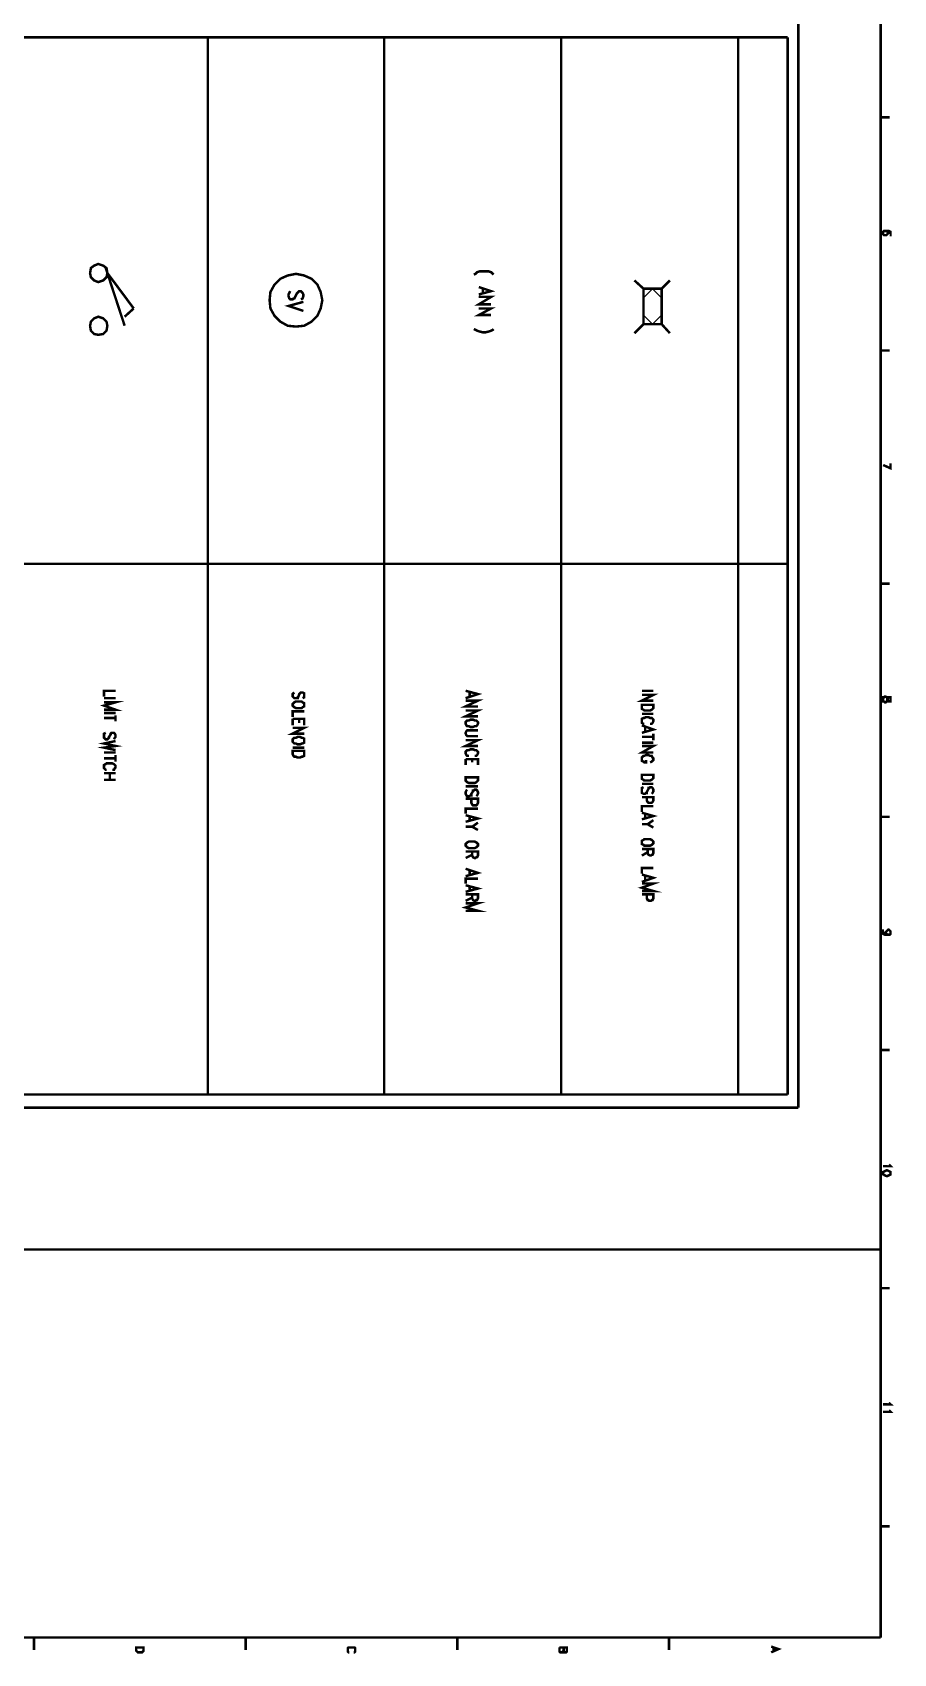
# Model space of a CAD drawing. Extents: x 0.7 to 7.6, y 0.2 to 11.5.
# Drawn here: x 4.11 to 7.59, y 0.21 to 6.77 of the extents above; entities that cross this region are included whole.
import ezdxf

# ---------------------------------------------------------------- set-up
doc = ezdxf.new("R2010")
doc.units = 0
doc.layers.get('0').update_dxf_attribs({"linetype": 'CONTINUOUS'})

msp = doc.modelspace()

# ---------------------------------------------------------------- linework, layer by layer
at = {"color": 0, "const_width": 0.009999}
for points in [[(7.53999, 0.276693), (7.53999, 11.1467)], [(7.20665, 2.41997), (7.20665, 10.7533)], [(7.16336, 6.75), (1.59668, 6.75)], [(4.81668, 6.75), (4.81668, 2.47331)], [(5.53, 6.75), (5.53, 2.47331)], [(6.24669, 6.75), (6.24669, 2.47331)], [(6.96332, 6.75), (6.96332, 2.47331)], [(7.16336, 6.75), (7.16336, 2.47331)], [(7.53999, 6.42665), (7.57667, 6.42665)], [(7.57667, 5.94997), (7.58003, 5.94997), (7.58003, 5.95665), (7.58003, 5.96001), (7.58003, 5.96332), (7.57335, 5.96669), (7.56668, 5.96669), (7.56, 5.96669), (7.55333, 5.96669), (7.55003, 5.96332), (7.55003, 5.96001), (7.55003, 5.95665), (7.55003, 5.95335), (7.55333, 5.94997), (7.56, 5.94997), (7.56332, 5.94997), (7.56668, 5.95335), (7.56999, 5.95665), (7.56999, 5.96001), (7.56668, 5.96332), (7.56332, 5.96669), (7.56, 5.96669)], [(4.51665, 5.65332), (4.41, 5.79665), (4.47999, 5.58333)], [(5.97331, 5.78999), (5.97, 5.79335), (5.96332, 5.80003), (5.95335, 5.80333), (5.94, 5.80333), (5.93001, 5.80333), (5.91667, 5.80333), (5.90668, 5.80003), (5.90001, 5.79335), (5.89333, 5.78999)], [(6.58003, 5.73335), (6.54335, 5.76665)], [(6.65332, 5.59), (6.65332, 5.73335), (6.68668, 5.76665)], [(5.19336, 5.69), (5.19997, 5.69336), (5.20335, 5.70335), (5.20335, 5.71001), (5.19997, 5.71669), (5.19336, 5.72331), (5.18668, 5.72331), (5.18332, 5.72), (5.18001, 5.71669), (5.17665, 5.71332), (5.16997, 5.69997), (5.16667, 5.69336), (5.16336, 5.69336), (5.16, 5.69), (5.15001, 5.69), (5.14665, 5.69336), (5.14333, 5.70335), (5.14333, 5.71001), (5.14665, 5.71669), (5.15001, 5.72331)], [(5.91336, 5.74001), (5.96332, 5.72331), (5.91336, 5.71001)], [(5.93001, 5.73335), (5.93001, 5.71332)], [(6.65332, 5.73335), (6.58003, 5.73335), (6.58003, 5.59)], [(4.51665, 5.65332), (4.47999, 5.62001)], [(5.20335, 5.68001), (5.14333, 5.66336), (5.20335, 5.64333)], [(5.91336, 5.65332), (5.96332, 5.65332), (5.91336, 5.62668), (5.96332, 5.62668)], [(5.91336, 5.69997), (5.96332, 5.69997), (5.91336, 5.66997), (5.96332, 5.66997)], [(5.97331, 5.56999), (5.97, 5.56668), (5.96332, 5.56332), (5.95335, 5.56), (5.94, 5.55664), (5.93001, 5.55664), (5.91667, 5.56), (5.90668, 5.56332), (5.90001, 5.56668), (5.89333, 5.56999)], [(6.58003, 5.59), (6.54335, 5.55333)], [(6.58003, 5.59), (6.65332, 5.59)], [(6.65332, 5.59), (6.68668, 5.55333)], [(7.53999, 5.48335), (7.57667, 5.48335)], [(7.55003, 5.02001), (7.58003, 5.00667), (7.58003, 5.02669)], [(7.16336, 4.62001), (1.59668, 4.62001)], [(7.53999, 4.53999), (7.57667, 4.53999)], [(4.44336, 4.10667), (4.39665, 4.10667), (4.39665, 4.08333)], [(4.44336, 4.07667), (4.39665, 4.07667)], [(5.19997, 4.07667), (5.20665, 4.08003), (5.20665, 4.08333), (5.20665, 4.09332), (5.20665, 4.09668), (5.19997, 4.09999), (5.19667, 4.09999), (5.19336, 4.09999), (5.19, 4.09668), (5.18668, 4.09332), (5.18332, 4.08333), (5.18001, 4.08003), (5.18001, 4.07667), (5.17333, 4.07667), (5.16667, 4.07667), (5.16336, 4.08003), (5.16, 4.08333), (5.16, 4.09332), (5.16336, 4.09668), (5.16667, 4.09999)], [(5.86003, 4.06668), (5.91, 4.06668), (5.86003, 4.04335), (5.91, 4.04335)], [(5.86003, 4.10667), (5.91, 4.09332), (5.86003, 4.07667)], [(5.87668, 4.09999), (5.87668, 4.08333)], [(6.57335, 4.09), (6.62001, 4.09), (6.57335, 4.06668), (6.62001, 4.06668)], [(6.62001, 4.10667), (6.57335, 4.10667)], [(4.39665, 4.06), (4.44336, 4.06), (4.39665, 4.04665), (4.44336, 4.03), (4.39665, 4.03)], [(4.44336, 4.01665), (4.39665, 4.01665)], [(4.44336, 3.99669), (4.39665, 3.99669)], [(4.44336, 4.00667), (4.44336, 3.98335)], [(5.20665, 4.02333), (5.16, 4.02333), (5.16, 4)], [(5.86003, 4.02669), (5.91, 4.02669), (5.86003, 4.00331), (5.91, 4.00331)], [(6.62001, 4.01335), (6.57335, 4.01335)], [(6.60667, 3.97331), (6.61333, 3.97331), (6.61664, 3.97667), (6.62001, 3.98335), (6.62001, 3.99001), (6.61664, 3.99333), (6.61333, 3.99669), (6.60667, 3.99669), (6.59999, 4), (6.59, 4), (6.58333, 3.99669), (6.58003, 3.99669), (6.57335, 3.99333), (6.57335, 3.99001), (6.57335, 3.98335), (6.57335, 3.97667), (6.58003, 3.97331), (6.58333, 3.97331)], [(4.43668, 3.91), (4.44, 3.91667), (4.44336, 3.91997), (4.44336, 3.92665), (4.44, 3.93332), (4.43668, 3.93668), (4.43001, 3.93668), (4.42665, 3.93668), (4.42333, 3.93332), (4.42333, 3.93001), (4.41667, 3.91997), (4.41667, 3.91667), (4.41336, 3.91336), (4.41, 3.91), (4.40332, 3.91), (4.39665, 3.91667), (4.39665, 3.91997), (4.39665, 3.92665), (4.39665, 3.93332), (4.40332, 3.93668)], [(5.16, 3.95665), (5.20665, 3.95665), (5.16, 3.93332), (5.20665, 3.93332)], [(5.16, 3.99333), (5.20665, 3.99333), (5.20665, 3.96669)], [(5.16, 3.99333), (5.16, 3.96669)], [(5.18668, 3.99333), (5.18668, 3.97667)], [(5.91, 3.94667), (5.87332, 3.94667), (5.86664, 3.94667), (5.86333, 3.94336), (5.86003, 3.93668), (5.86003, 3.93332), (5.86333, 3.92665), (5.86664, 3.92333), (5.87332, 3.92333), (5.91, 3.92333)], [(6.57335, 3.96669), (6.62001, 3.94997), (6.57335, 3.93668)], [(6.58664, 3.96001), (6.58664, 3.94336)], [(6.62001, 3.93332), (6.62001, 3.90668)], [(4.44336, 3.90332), (4.39665, 3.89333), (4.44336, 3.88336), (4.39665, 3.87668), (4.44336, 3.86664)], [(5.20665, 3.87668), (5.16, 3.87668)], [(5.86003, 3.90668), (5.91, 3.90668), (5.86003, 3.88336), (5.91, 3.88336)], [(5.89665, 3.84332), (5.90332, 3.84332), (5.90668, 3.84668), (5.91, 3.85335), (5.91, 3.86003), (5.90668, 3.86333), (5.90332, 3.86664), (5.89665, 3.86664), (5.88997, 3.87001), (5.87999, 3.87001), (5.87332, 3.86664), (5.86664, 3.86664), (5.86333, 3.86333), (5.86003, 3.86003), (5.86003, 3.85335), (5.86333, 3.84668), (5.86664, 3.84332), (5.87332, 3.84332)], [(6.57335, 3.88336), (6.62001, 3.88336), (6.57335, 3.85667), (6.62001, 3.85667)], [(6.62001, 3.91997), (6.57335, 3.91997)], [(6.62001, 3.89665), (6.57335, 3.89665)], [(4.44336, 3.85667), (4.39665, 3.85667)], [(4.44336, 3.83333), (4.39665, 3.83333)], [(4.43001, 3.78668), (4.43668, 3.78668), (4.44, 3.79335), (4.44336, 3.79665), (4.44336, 3.80333), (4.44, 3.80664), (4.43668, 3.81), (4.43001, 3.81332), (4.42333, 3.81332), (4.41336, 3.81332), (4.40668, 3.81332), (4.40332, 3.81), (4.39665, 3.80664), (4.39665, 3.80333), (4.39665, 3.79665), (4.39665, 3.79335), (4.40332, 3.78668), (4.40668, 3.78668)], [(4.44336, 3.84668), (4.44336, 3.81999)], [(5.86003, 3.83003), (5.91, 3.83003), (5.91, 3.80664)], [(5.86003, 3.83003), (5.86003, 3.80664)], [(5.88667, 3.83003), (5.88667, 3.81668)], [(6.60667, 3.81668), (6.61333, 3.81999), (6.61664, 3.82335), (6.62001, 3.82667), (6.62001, 3.83333), (6.61664, 3.83664), (6.61333, 3.84332), (6.60667, 3.84332), (6.59999, 3.84668), (6.59, 3.84668), (6.58333, 3.84332), (6.58003, 3.84332), (6.57335, 3.83664), (6.57335, 3.83333), (6.57335, 3.82667), (6.57335, 3.82335), (6.58003, 3.81999), (6.58333, 3.81668), (6.59, 3.81668), (6.59, 3.82667)], [(4.44336, 3.77333), (4.39665, 3.77333)], [(4.44336, 3.74669), (4.39665, 3.74669)], [(4.41997, 3.77333), (4.41997, 3.74669)], [(5.91, 3.72), (5.86003, 3.72)], [(5.90332, 3.68001), (5.90668, 3.68332), (5.91, 3.69), (5.91, 3.69667), (5.90668, 3.70335), (5.90332, 3.70665), (5.89665, 3.70665), (5.89333, 3.70335), (5.88997, 3.70335), (5.88997, 3.69997), (5.88336, 3.69), (5.88336, 3.68332), (5.87999, 3.68332), (5.87332, 3.68001), (5.86664, 3.68001), (5.86333, 3.68332), (5.86003, 3.69), (5.86003, 3.69667), (5.86333, 3.70335), (5.86664, 3.70665)], [(5.86003, 3.66997), (5.91, 3.66997), (5.91, 3.65332), (5.90668, 3.64665), (5.90332, 3.64333), (5.90001, 3.64333), (5.89333, 3.64333), (5.88997, 3.64333), (5.88667, 3.64665), (5.88336, 3.65332), (5.88336, 3.66997)], [(6.62001, 3.72999), (6.57335, 3.72999)], [(6.61333, 3.69), (6.61664, 3.69336), (6.62001, 3.69997), (6.62001, 3.70665), (6.61664, 3.71332), (6.61333, 3.71669), (6.60667, 3.71669), (6.60335, 3.71332), (6.59999, 3.71332), (6.59999, 3.71001), (6.59332, 3.69667), (6.59332, 3.69336), (6.59, 3.69336), (6.58664, 3.69), (6.58003, 3.69), (6.57335, 3.69336), (6.57335, 3.69997), (6.57335, 3.70665), (6.57335, 3.71332), (6.58003, 3.71669)], [(6.57335, 3.67665), (6.62001, 3.67665), (6.62001, 3.66336), (6.61664, 3.65668), (6.61333, 3.65332), (6.61003, 3.65332), (6.60335, 3.65332), (6.59999, 3.65332), (6.59668, 3.65668), (6.59332, 3.66336), (6.59332, 3.67665)], [(5.91, 3.62999), (5.86003, 3.62999), (5.86003, 3.61003)], [(5.86003, 3.60335), (5.91, 3.59), (5.86003, 3.57667)], [(6.62001, 3.63997), (6.57335, 3.63997), (6.57335, 3.61664)], [(6.57335, 3.61333), (6.62001, 3.59999), (6.57335, 3.58664)], [(6.58664, 3.61003), (6.58664, 3.59)], [(5.91, 3.57335), (5.88667, 3.55664), (5.86003, 3.55664)], [(5.87668, 3.59999), (5.87668, 3.58003)], [(5.91, 3.54335), (5.88667, 3.55664)], [(6.62001, 3.58333), (6.59668, 3.56668), (6.57335, 3.56668)], [(6.62001, 3.55333), (6.59668, 3.56668)], [(7.53999, 3.59668), (7.57667, 3.59668)], [(5.86003, 3.45665), (5.91, 3.45665), (5.91, 3.44), (5.90668, 3.43332), (5.90332, 3.43332), (5.90001, 3.43001), (5.89665, 3.43001), (5.88997, 3.43332), (5.88667, 3.44), (5.88667, 3.45665)], [(5.88667, 3.44336), (5.86003, 3.43001)], [(6.57335, 3.46669), (6.62001, 3.46669), (6.62001, 3.44997), (6.61664, 3.44336), (6.61333, 3.44336), (6.61003, 3.44), (6.60667, 3.44), (6.59999, 3.44336), (6.59668, 3.44997), (6.59668, 3.46669)], [(6.59668, 3.45335), (6.57335, 3.44)], [(5.86003, 3.38667), (5.91, 3.37001), (5.86003, 3.35667)], [(5.91, 3.34668), (5.86003, 3.34668), (5.86003, 3.32667)], [(5.87668, 3.37999), (5.87668, 3.36003)], [(6.62001, 3.38997), (6.57335, 3.38997), (6.57335, 3.36664)], [(6.57335, 3.36333), (6.62001, 3.34999), (6.57335, 3.33333)], [(6.58664, 3.36003), (6.58664, 3.34)], [(5.86003, 3.31999), (5.91, 3.30664), (5.86003, 3.29335)], [(5.86003, 3.28331), (5.91, 3.28331), (5.91, 3.26665), (5.90668, 3.25999), (5.90332, 3.25999), (5.90001, 3.25667), (5.89665, 3.25667), (5.88997, 3.25999), (5.88667, 3.26665), (5.88667, 3.28331)], [(5.87668, 3.31668), (5.87668, 3.29665)], [(6.57335, 3.32667), (6.62001, 3.32667), (6.57335, 3.31), (6.62001, 3.29665), (6.57335, 3.29665)], [(6.57335, 3.28331), (6.62001, 3.28331), (6.62001, 3.26665), (6.61664, 3.25999), (6.61333, 3.25999), (6.61003, 3.25667), (6.60335, 3.25667), (6.59999, 3.25999), (6.59668, 3.25999), (6.59332, 3.26665), (6.59332, 3.28331)], [(5.86003, 3.24669), (5.91, 3.24669), (5.86003, 3.22999), (5.91, 3.21669), (5.86003, 3.21669)], [(5.88667, 3.27001), (5.86003, 3.25667)], [(7.56999, 3.12001), (7.56668, 3.12001), (7.56332, 3.12332), (7.56, 3.12668), (7.56, 3.12999), (7.56332, 3.13336), (7.56668, 3.13667), (7.56999, 3.13997), (7.57335, 3.13997), (7.57667, 3.13667), (7.58003, 3.13336), (7.58003, 3.12999), (7.58003, 3.12668), (7.58003, 3.12332), (7.57667, 3.12001), (7.56999, 3.12001), (7.56332, 3.12001), (7.55664, 3.12001), (7.55003, 3.12332), (7.55003, 3.12668), (7.55003, 3.12999), (7.55003, 3.13667), (7.55333, 3.13667)], [(7.53999, 2.65332), (7.57667, 2.65332)], [(7.16336, 2.47331), (1.59668, 2.47331)], [(1.54665, 2.41997), (7.20665, 2.41997)], [(7.57335, 2.19), (7.57667, 2.18668), (7.58003, 2.18332), (7.55003, 2.18332)], [(1.70665, 1.84668), (7.53999, 1.84668)], [(7.53999, 1.69), (7.57667, 1.69)], [(7.57335, 1.22667), (7.57667, 1.22331), (7.58003, 1.22), (7.55003, 1.22)], [(7.57335, 1.19667), (7.57667, 1.19336), (7.58003, 1.19), (7.55003, 1.19)], [(7.53999, 0.726671), (7.57667, 0.726671)], [(0.689996, 0.276693), (7.53999, 0.276693)], [(4.11333, 0.226671), (4.11333, 0.276693)], [(4.97, 0.226671), (4.97, 0.276693)], [(5.82667, 0.226671), (5.82667, 0.276693)], [(6.68332, 0.226671), (6.68332, 0.276693)], [(5.40668, 0.216689), (5.41, 0.216689), (5.41336, 0.219997), (5.41336, 0.223307), (5.41336, 0.229981), (5.41336, 0.233344), (5.41, 0.236654), (5.40668, 0.236654), (5.40332, 0.236654), (5.39333, 0.236654), (5.38997, 0.236654), (5.38667, 0.236654), (5.38336, 0.233344), (5.38336, 0.229981), (5.38336, 0.223307), (5.38336, 0.219997), (5.38667, 0.216689), (5.38997, 0.216689)], [(6.24001, 0.236654), (6.27001, 0.236654), (6.27001, 0.223307), (6.27001, 0.219997), (6.26665, 0.216689), (6.26335, 0.216689), (6.25999, 0.216689), (6.25667, 0.216689), (6.25667, 0.219997), (6.25667, 0.223307), (6.25667, 0.236654)], [(6.25667, 0.223307), (6.25331, 0.219997), (6.25331, 0.216689), (6.25, 0.216689), (6.24669, 0.216689), (6.24333, 0.216689), (6.24001, 0.219997), (6.24001, 0.223307), (6.24001, 0.236654)], [(7.09668, 0.240018), (7.12668, 0.229981), (7.09668, 0.216689)], [(7.10667, 0.236654), (7.10667, 0.223307)]]:
    msp.add_lwpolyline(points, dxfattribs=at)
for points in [[(4.37332, 5.75999), (4.39333, 5.76665), (4.40668, 5.78), (4.41, 5.79665), (4.40668, 5.81668), (4.39333, 5.82667), (4.37332, 5.83333), (4.35667, 5.82667), (4.34332, 5.81668), (4.34, 5.79665), (4.34332, 5.78), (4.35667, 5.76665), (4.37332, 5.75999)], [(5.17333, 5.58003), (5.20665, 5.58333), (5.23665, 5.59999), (5.25999, 5.62332), (5.27333, 5.65332), (5.28, 5.68668), (5.27333, 5.72), (5.25999, 5.75), (5.23665, 5.77333), (5.20665, 5.78668), (5.17333, 5.79335), (5.13997, 5.78668), (5.11003, 5.77333), (5.08664, 5.75), (5.06999, 5.72), (5.06668, 5.68668), (5.06999, 5.65332), (5.08664, 5.62332), (5.11003, 5.59999), (5.13997, 5.58333), (5.17333, 5.58003)], [(4.37332, 5.54665), (4.39333, 5.55003), (4.40668, 5.56332), (4.41, 5.58333), (4.40668, 5.59999), (4.39333, 5.61333), (4.37332, 5.62001), (4.35667, 5.61333), (4.34332, 5.59999), (4.34, 5.58333), (4.34332, 5.56332), (4.35667, 5.55003), (4.37332, 5.54665)], [(5.20665, 4.05333), (5.20665, 4.05664), (5.19997, 4.06), (5.19667, 4.06332), (5.19, 4.06332), (5.18001, 4.06332), (5.17333, 4.06332), (5.16667, 4.06), (5.16336, 4.05664), (5.16, 4.05333), (5.16, 4.04665), (5.16336, 4.04335), (5.16667, 4.03999), (5.17333, 4.03668), (5.18001, 4.03668), (5.19, 4.03668), (5.19667, 4.03668), (5.19997, 4.03999), (5.20665, 4.04335), (5.20665, 4.04665), (5.20665, 4.05333)], [(7.58003, 4.07335), (7.58003, 4.08003), (7.57667, 4.08003), (7.57335, 4.08003), (7.56999, 4.08003), (7.56999, 4.07667), (7.56668, 4.06999), (7.56668, 4.06668), (7.56332, 4.06332), (7.56, 4.06), (7.55664, 4.06), (7.55333, 4.06332), (7.55003, 4.06332), (7.55003, 4.06999), (7.55003, 4.07335), (7.55003, 4.08003), (7.55333, 4.08003), (7.55664, 4.08333), (7.56, 4.08333), (7.56332, 4.08003), (7.56668, 4.07667), (7.56668, 4.07335), (7.56999, 4.06668), (7.56999, 4.06332), (7.57335, 4.06332), (7.57667, 4.06332), (7.58003, 4.06332), (7.58003, 4.06999), (7.58003, 4.07335)], [(6.57335, 4.05003), (6.62001, 4.05003), (6.62001, 4.03668), (6.61664, 4.03331), (6.61333, 4.03), (6.60667, 4.02669), (6.59999, 4.02669), (6.59, 4.02669), (6.58333, 4.02669), (6.58003, 4.03), (6.57335, 4.03331), (6.57335, 4.03668), (6.57335, 4.05003)], [(5.91, 3.97999), (5.90668, 3.98335), (5.90332, 3.98665), (5.89665, 3.98665), (5.88997, 3.99001), (5.87999, 3.99001), (5.87332, 3.98665), (5.86664, 3.98665), (5.86333, 3.98335), (5.86003, 3.97999), (5.86003, 3.97331), (5.86333, 3.96669), (5.86664, 3.96332), (5.87332, 3.96332), (5.87999, 3.96001), (5.88997, 3.96001), (5.89665, 3.96332), (5.90332, 3.96332), (5.90668, 3.96669), (5.91, 3.97331), (5.91, 3.97999)], [(5.20665, 3.91), (5.20665, 3.91336), (5.19997, 3.91667), (5.19667, 3.91667), (5.19, 3.91997), (5.18001, 3.91997), (5.17333, 3.91667), (5.16667, 3.91667), (5.16336, 3.91336), (5.16, 3.91), (5.16, 3.90001), (5.16336, 3.89665), (5.16667, 3.89333), (5.17333, 3.89333), (5.18001, 3.88997), (5.19, 3.88997), (5.19667, 3.89333), (5.19997, 3.89333), (5.20665, 3.89665), (5.20665, 3.90001), (5.20665, 3.91)], [(5.16, 3.86333), (5.20665, 3.86333), (5.20665, 3.84999), (5.20665, 3.84332), (5.19997, 3.84), (5.19667, 3.84), (5.19, 3.83664), (5.18001, 3.83664), (5.17333, 3.84), (5.16667, 3.84), (5.16336, 3.84332), (5.16, 3.84999), (5.16, 3.86333)], [(5.86003, 3.75667), (5.91, 3.75667), (5.91, 3.74333), (5.90668, 3.74001), (5.90332, 3.73665), (5.89665, 3.73335), (5.88997, 3.73335), (5.87999, 3.73335), (5.87332, 3.73335), (5.86664, 3.73665), (5.86333, 3.74001), (5.86003, 3.74333), (5.86003, 3.75667)], [(6.57335, 3.76665), (6.62001, 3.76665), (6.62001, 3.75331), (6.61664, 3.75), (6.61333, 3.74669), (6.60667, 3.74333), (6.59999, 3.74333), (6.59, 3.74333), (6.58333, 3.74333), (6.58003, 3.74669), (6.57335, 3.75), (6.57335, 3.75331), (6.57335, 3.76665)], [(5.91, 3.48665), (5.90668, 3.49001), (5.90332, 3.49333), (5.89665, 3.49669), (5.88997, 3.49669), (5.87999, 3.49669), (5.87332, 3.49669), (5.86664, 3.49333), (5.86333, 3.49001), (5.86003, 3.48665), (5.86003, 3.47999), (5.86333, 3.47667), (5.86664, 3.47331), (5.87332, 3.47), (5.87999, 3.47), (5.88997, 3.47), (5.89665, 3.47), (5.90332, 3.47331), (5.90668, 3.47667), (5.91, 3.47999), (5.91, 3.48665)], [(6.62001, 3.49669), (6.61664, 3.5), (6.61333, 3.50331), (6.60667, 3.50667), (6.59999, 3.50667), (6.59, 3.50667), (6.58333, 3.50667), (6.58003, 3.50331), (6.57335, 3.5), (6.57335, 3.49669), (6.57335, 3.49001), (6.57335, 3.48665), (6.58003, 3.48335), (6.58333, 3.47999), (6.59, 3.47999), (6.59999, 3.47999), (6.60667, 3.47999), (6.61333, 3.48335), (6.61664, 3.48665), (6.62001, 3.49001), (6.62001, 3.49669)], [(7.58003, 2.15668), (7.58003, 2.16), (7.57335, 2.16336), (7.56668, 2.16667), (7.56332, 2.16667), (7.55664, 2.16336), (7.55003, 2.16), (7.55003, 2.15668), (7.55003, 2.15332), (7.55003, 2.15001), (7.55664, 2.14665), (7.56332, 2.14333), (7.56668, 2.14333), (7.57335, 2.14665), (7.58003, 2.15001), (7.58003, 2.15332), (7.58003, 2.15668)], [(4.52669, 0.236654), (4.55664, 0.236654), (4.55664, 0.226671), (4.55664, 0.223307), (4.55333, 0.219997), (4.55003, 0.216689), (4.54665, 0.216689), (4.53668, 0.216689), (4.53331, 0.216689), (4.53, 0.219997), (4.52669, 0.223307), (4.52669, 0.226671), (4.52669, 0.236654)]]:
    msp.add_lwpolyline(points, close=True, dxfattribs=at)
at = {"color": 0}
for points in [[(6.61664, 5.73335), (6.58003, 5.73335), (6.58003, 5.69667), (6.61664, 5.73335)], [(6.65332, 5.69667), (6.65332, 5.73335), (6.61664, 5.73335), (6.65332, 5.69667)], [(6.61664, 5.59), (6.58003, 5.59), (6.58003, 5.62668), (6.61664, 5.59)], [(6.65332, 5.62668), (6.65332, 5.59), (6.61664, 5.59), (6.65332, 5.62668)]]:
    msp.add_lwpolyline(points, close=True, dxfattribs=at)

doc.saveas('drawing.dxf')
